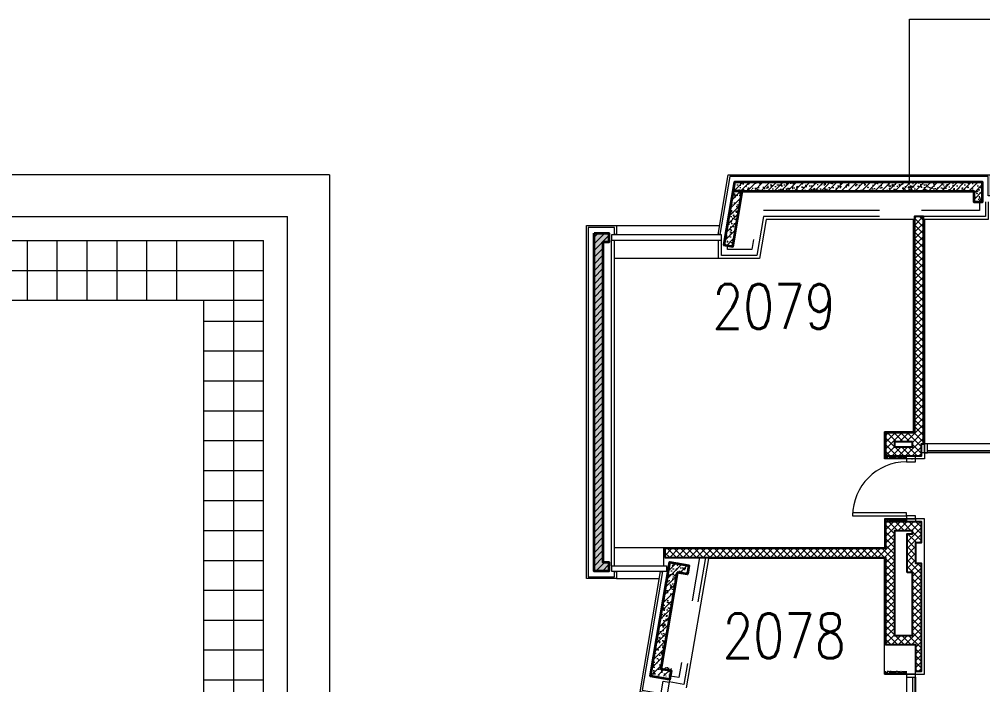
# Model space of a CAD drawing. Header units: inches. Extents: x 342932 to 557958, y 80625 to 242727.
# Drawn here: x 468145 to 484259, y 231601 to 242727 of the extents above; entities that cross this region are included whole.
import ezdxf
from ezdxf.enums import TextEntityAlignment as Align

# ---------------------------------------------------------------- set-up
doc = ezdxf.new("R2010")
doc.units = ezdxf.units.IN
doc.header["$MEASUREMENT"] = 0
for name, color, linetype, lineweight in [('First Floor$0$A-G24-M-Roof', 251, 'Continuous', 20), ('First Floor$0$A-G24-M-Roof-Tile', 251, 'Continuous', 9), ('First Floor$0$A-G250-G-Walls-Low-Level', 251, 'Continuous', 15), ('First Floor$0$A-G250-G-Walls-Precast-Concrete', 251, 'Continuous', 35), ('First Floor$0$A-G250-M-Walls-Blockwork', 7, 'Continuous', 25), ('First Floor$0$A-G252-H-Internal-Walls', 251, 'Continuous', 9), ('First Floor$0$A-G262-H-Precast-Panel', 251, 'Continuous', 5), ('First Floor$0$A-G312-M-Wall-Cladding-Panel', 7, 'Continuous', 9), ('First Floor$0$A-G312-M-Wall-Finish-Plaster', 7, 'Continuous', 15), ('First Floor$0$A-G321-M-Window', 251, 'Continuous', 9), ('First Floor$0$A-G322-M-Door', 251, 'Continuous', 15), ('First Floor$0$Z-Z001-S-Room-Name-Identification-250', 7, 'Continuous', 15)]:
    doc.layers.add(name, color=color, linetype=linetype, lineweight=lineweight)
doc.styles.add('First Floor$0$Tag-RomanS', font='romans.shx', dxfattribs={"width": 0.8})
pattern_1 = [(45, (361382.11, 239676.52), (-56.1266, 56.1266), []), (135, (361382.11, 239676.52), (-56.1266, -56.1266), [])]
pattern_2 = [(50, (361382.11, 239676.52), (182.18467, -15.93909), [19.05, -209.55]), (355, (361382.11, 239676.52), (-35.24283, 191.05664), [15.24, -167.64]), (100.451, (361397.3, 239675.2), (146.9425, 175.1167), [16.19, -178.09]), (46.1842, (361382.11, 239727.32), (271.07904, -42.04233), [28.575, -314.325]), (96.6356, (361404.7, 239723.82), (237.40423, 247.42556), [24.285, -267.135]), (351.184, (361382.1, 239727.32), (237.4046, 247.4251), [22.86, -251.46]), (21, (361407.51, 239714.62), (151.61488, -102.26552), [19.05, -209.55]), (326, (361407.51, 239714.62), (61.80203, 184.18797), [15.24, -167.64]), (71.4514, (361420.15, 239706.1), (213.4165, 81.92286), [16.19, -178.09]), (37.5, (361382.114, 239676.52), (3.088603, 84.55504), [0, -165.608, 0, -170.18, 0, -168.275]), (7.5, (361382.11, 239676.52), (66.81966, 100.180575), [0, -97.028, 0, -161.798, 0, -64.135]), (327.5, (361325.47, 239676.52), (135.590595, -5.728744), [0, -63.5, 0, -198.12, 0, -262.89]), (317.5, (361300.07, 239676.52), (148.12918, 25.42649), [0, -82.55, 0, -131.572, 0, -186.69])]
pattern_3 = [(45, (361382.11, 239676.52), (-56.1266, 56.1266), [])]

# ---------------------------------------------------------------- blocks, each defined once
blk = doc.blocks.new('First Floor$0$d13a')
at = {"layer": 'First Floor$0$A-G321-M-Window'}
blk.add_lwpolyline([(-10, 1544), (-10, 1000), (-40, 1000), (-40, 1544)], close=True, dxfattribs=at)
at = {"layer": 'First Floor$0$A-G322-M-Door'}
for p, q in [((-150, 1544, 0), (-150, 1000)), ((0, 1544, 0), (0, 1000))]:
    blk.add_line(p, q, dxfattribs=at)
at = {"layer": 'First Floor$0$A-G322-M-Door', "elevation": 0}
blk.add_lwpolyline([(-150, 1544), (0, 1544), (0, 1594), (-150, 1594)], close=True, dxfattribs=at)
at = {"layer": 'First Floor$0$A-G322-M-Door'}
for points in [[(-150, 950), (0, 950), (0, 1000), (-150, 1000)], [(-1050, 100), (-1050, 50), (-150, 50), (-150, 100)], [(-150, 0), (0, 0), (0, 50), (-150, 50)]]:
    blk.add_lwpolyline(points, close=True, dxfattribs=at)
blk.add_arc((-150, 50), 900, 90, 180, dxfattribs=at)
blk = doc.blocks.new('First Floor$0$tag-roomname')
at = {"lineweight": 18, "ltscale": 0.01, "style": 'First Floor$0$Tag-RomanS', "width": 0.8}
blk.add_attdef('ROOM_NO_2', text='', height=3, dxfattribs=at).set_placement((0, 1.612), align=Align.MIDDLE_CENTER)
at = {"linetype": 'ByBlock', "lineweight": 15, "ltscale": 0.01, "style": 'First Floor$0$Tag-RomanS', "width": 0.8, "flags": 1}
for tag, p in [('ROOM_NAME_1', (0, -2.288)), ('ROOM_NAME_2', (0, -5.744))]:
    blk.add_attdef(tag, text='', height=2.5, dxfattribs=at).set_placement(p, align=Align.MIDDLE_CENTER)

msp = doc.modelspace()

# ---------------------------------------------------------------- hatches: boundary and pattern name
at = {"layer": 'First Floor$0$A-G252-H-Internal-Walls'}
h = msp.add_hatch(dxfattribs=at)
h.set_pattern_fill('ANSI37', color=256, scale=25, style=0)
h.set_pattern_definition(pattern_1)
h.paths.add_polyline_path([(483267.1, 235626.5), (483267.1, 239426.5), (483117.1, 239426.5), (483117.1, 235811.5), (482632.1, 235811.5), (482632.1, 235426.5), (483232.1, 235426.5), (483232.1, 235626.5)])
h.paths.add_polyline_path([(483082.1, 235661.5), (482782.1, 235661.5), (482782.1, 235576.5), (483082.1, 235576.5)], flags=16)
h = msp.add_hatch(dxfattribs=at)
h.set_pattern_fill('AR-CONC', color=256, scale=0.3, angle=90, style=0)
h.set_pattern_definition([(140, (361382.114, 243276.52), (4.781726, 54.6554), [5.715, -62.865]), (85, (361382.114, 243276.52), (-57.316993, -10.572848), [4.572, -50.292]), (190.451, (361382.51, 243281.076), (-52.535006, 44.08275), [4.857, -53.427]), (136.1842, (361366.874, 243276.52), (12.6127, 81.323712), [8.5725, -94.2975]), (186.6356, (361367.925, 243283.3), (-74.227667, 71.22127), [7.2855, -80.1405]), (81.184, (361366.87, 243276.52), (-74.227535, 71.22138), [6.858, -75.438]), (111, (361370.684, 243284.14), (30.679656, 45.484464), [5.715, -62.865]), (56, (361370.684, 243284.14), (-55.25639, 18.540609), [4.572, -50.292]), (161.4514, (361373.24, 243287.93), (-24.576857, 64.024947), [4.857, -53.427]), (127.5, (361382.114, 243276.522), (-25.3665117, 0.926581), [0, -49.6824, 0, -51.054, 0, -50.4825]), (97.5, (361382.114, 243276.522), (-30.0541724, 20.045899), [0, -29.1084, 0, -48.5394, 0, -19.2405]), (57.5, (361382.114, 243259.53), (1.7186232, 40.6771786), [0, -19.05, 0, -59.436, 0, -78.867]), (47.5, (361382.114, 243251.91), (-7.627947, 44.438754), [0, -24.765, 0, -39.4716, 0, -56.007])])
h.paths.add_polyline_path([(482982.1, 235426.5), (482882.1, 235426.5), (482882.1, 235391.5), (482982.1, 235391.5)])
h.paths.add_polyline_path([(482882.1, 235426.5), (482632.1, 235426.5), (482632.1, 235391.5), (482882.1, 235391.5)])
h = msp.add_hatch(dxfattribs=at)
h.set_pattern_fill('ANSI37', color=256, scale=25, style=0)
h.set_pattern_definition(pattern_1)
h.paths.add_polyline_path([(482992.1, 233476.5), (482992.1, 234126.5), (483082.1, 234126.5), (483082.1, 234176.5), (482782.1, 234176.5), (482782.1, 232426.5), (483082.1, 232426.5), (483082.1, 233476.5)], flags=16)
h.paths.add_polyline_path([(478942.1, 233726.5), (482632.1, 233726.5), (482632.1, 232276.5), (483132.1, 232276.5), (483132.1, 231826.5), (483232.1, 231826.5), (483232.1, 233626.5), (483142.1, 233626.5), (483142.1, 233976.5), (483232.1, 233976.5), (483232.1, 234326.5), (482632.1, 234326.5), (482632.1, 233876.5), (478942.1, 233876.5)])
h = msp.add_hatch(dxfattribs=at)
h.set_pattern_fill('AR-CONC', color=256, scale=0.3, angle=90, style=0)
h.set_pattern_definition([(140, (361382.114, 242211.52), (4.781726, 54.6554), [5.715, -62.865]), (85, (361382.114, 242211.52), (-57.316993, -10.572848), [4.572, -50.292]), (190.451, (361382.51, 242216.076), (-52.535006, 44.08275), [4.857, -53.427]), (136.1842, (361366.874, 242211.52), (12.6127, 81.323712), [8.5725, -94.2975]), (186.6356, (361367.925, 242218.3), (-74.227667, 71.22127), [7.2855, -80.1405]), (81.184, (361366.87, 242211.52), (-74.227535, 71.22138), [6.858, -75.438]), (111, (361370.684, 242219.14), (30.679656, 45.484464), [5.715, -62.865]), (56, (361370.684, 242219.14), (-55.25639, 18.540609), [4.572, -50.292]), (161.4514, (361373.24, 242222.93), (-24.576857, 64.024947), [4.857, -53.427]), (127.5, (361382.114, 242211.522), (-25.3665117, 0.926581), [0, -49.6824, 0, -51.054, 0, -50.4825]), (97.5, (361382.114, 242211.522), (-30.0541724, 20.045899), [0, -29.1084, 0, -48.5394, 0, -19.2405]), (57.5, (361382.114, 242194.53), (1.7186232, 40.6771786), [0, -19.05, 0, -59.436, 0, -78.867]), (47.5, (361382.114, 242186.91), (-7.627947, 44.438754), [0, -24.765, 0, -39.4716, 0, -56.007])])
h.paths.add_polyline_path([(482982.1, 234361.5), (482882.1, 234361.5), (482882.1, 234326.5), (482982.1, 234326.5)])
h.paths.add_polyline_path([(482882.1, 234361.5), (482632.1, 234361.5), (482632.1, 234326.5), (482882.1, 234326.5)])
h = msp.add_hatch(dxfattribs=at)
h.set_pattern_fill('AR-CONC', color=256, scale=0.3, angle=90, style=0)
h.set_pattern_definition([(140, (361382.114, 239676.52), (4.781726, 54.6554), [5.715, -62.865]), (85, (361382.114, 239676.52), (-57.316993, -10.572848), [4.572, -50.292]), (190.451, (361382.51, 239681.076), (-52.535006, 44.08275), [4.857, -53.427]), (136.1842, (361366.874, 239676.52), (12.6127, 81.323712), [8.5725, -94.2975]), (186.6356, (361367.925, 239683.3), (-74.227667, 71.22127), [7.2855, -80.1405]), (81.184, (361366.87, 239676.52), (-74.227535, 71.22138), [6.858, -75.438]), (111, (361370.684, 239684.14), (30.679656, 45.484464), [5.715, -62.865]), (56, (361370.684, 239684.14), (-55.25639, 18.540609), [4.572, -50.292]), (161.4514, (361373.24, 239687.93), (-24.576857, 64.024947), [4.857, -53.427]), (127.5, (361382.114, 239676.522), (-25.3665117, 0.926581), [0, -49.6824, 0, -51.054, 0, -50.4825]), (97.5, (361382.114, 239676.522), (-30.0541724, 20.045899), [0, -29.1084, 0, -48.5394, 0, -19.2405]), (57.5, (361382.114, 239659.53), (1.7186232, 40.6771786), [0, -19.05, 0, -59.436, 0, -78.867]), (47.5, (361382.114, 239651.91), (-7.627947, 44.438754), [0, -24.765, 0, -39.4716, 0, -56.007])])
h.paths.add_polyline_path([(482982.1, 231826.5), (482882.1, 231826.5), (482882.1, 231791.5), (482982.1, 231791.5)])
h.paths.add_polyline_path([(482882.1, 231826.5), (482632.1, 231826.5), (482632.1, 231791.5), (482882.1, 231791.5)])
at = {"layer": 'First Floor$0$A-G262-H-Precast-Panel'}
h = msp.add_hatch(dxfattribs=at)
h.set_pattern_fill('AR-CONC', color=256, style=0)
h.set_pattern_definition(pattern_2)
h.paths.add_polyline_path([(484257.1, 240001.5), (480107.8, 240001.5), (480082.3, 239851.5), (480234.4, 239851.5), (484107.1, 239851.5), (484107.1, 239676.5), (484257.1, 239676.5)])
h = msp.add_hatch(dxfattribs=at)
h.set_pattern_fill('ANSI31', color=256, scale=25, style=0)
h.set_pattern_definition(pattern_3)
h.paths.add_polyline_path([(484257.1, 240001.5), (480107.8, 240001.5), (480082.3, 239851.5), (480234.4, 239851.5), (484107.1, 239851.5), (484107.1, 239676.5), (484257.1, 239676.5)])
h = msp.add_hatch(dxfattribs=at)
h.set_pattern_fill('AR-CONC', color=256, style=0)
h.set_pattern_definition(pattern_2)
h.paths.add_polyline_path([(480234.4, 239851.5), (480082.3, 239851.5), (479929.5, 238955.3), (480077.4, 238930.1)])
h = msp.add_hatch(dxfattribs=at)
h.set_pattern_fill('ANSI31', color=256, scale=25, style=0)
h.set_pattern_definition(pattern_3)
h.paths.add_polyline_path([(480234.4, 239851.5), (480082.3, 239851.5), (479929.5, 238955.3), (480077.4, 238930.1)])
h = msp.add_hatch(dxfattribs=at)
h.set_pattern_fill('AR-CONC', color=256, style=0)
h.set_pattern_definition(pattern_2)
h.paths.add_polyline_path([(477757.1, 233501.5), (478007.1, 233501.5), (478007.1, 233651.5), (477907.1, 233651.5), (477907.1, 239001.5), (478007.1, 239001.5), (478007.1, 239151.5), (477757.1, 239151.5)])
h = msp.add_hatch(dxfattribs=at)
h.set_pattern_fill('ANSI31', color=256, scale=25, style=0)
h.set_pattern_definition(pattern_3)
h.paths.add_polyline_path([(477907.1, 239001.5), (478007.1, 239001.5), (478007.1, 239151.5), (477757.1, 239151.5), (477757.1, 233501.5), (478007.1, 233501.5), (478007.1, 233651.5), (477907.1, 233651.5)])
h = msp.add_hatch(dxfattribs=at)
h.set_pattern_fill('AR-CONC', color=256, style=0)
h.set_pattern_definition([(50, (362565.08, 246616.6), (182.18467, -15.93909), [19.05, -209.55]), (355, (362565.08, 246616.6), (-35.24283, 191.05664), [15.24, -167.64]), (100.451, (362580.26, 246615.27), (146.9425, 175.1167), [16.19, -178.09]), (46.1842, (362565.08, 246667.4), (271.07904, -42.04233), [28.575, -314.325]), (96.6356, (362587.67, 246663.9), (237.40423, 247.42556), [24.285, -267.135]), (351.184, (362565.08, 246667.4), (237.4046, 247.4251), [22.86, -251.46]), (21, (362590.48, 246654.7), (151.61488, -102.26552), [19.05, -209.55]), (326, (362590.48, 246654.7), (61.80203, 184.18797), [15.24, -167.64]), (71.4514, (362603.11, 246646.17), (213.4165, 81.92286), [16.19, -178.09]), (37.5, (362565.08, 246616.596), (3.088603, 84.55504), [0, -165.608, 0, -170.18, 0, -168.275]), (7.5, (362565.08, 246616.6), (66.81966, 100.180575), [0, -97.028, 0, -161.798, 0, -64.135]), (327.5, (362508.44, 246616.596), (135.590595, -5.728744), [0, -63.5, 0, -198.12, 0, -262.89]), (317.5, (362483.04, 246616.6), (148.12918, 25.42649), [0, -82.55, 0, -131.572, 0, -186.69])])
h.paths.add_polyline_path([(479026.6, 233658.5), (479347, 233603.9), (479321.8, 233456.1), (479149.3, 233485.5), (478880.4, 231908.2), (479053, 231878.8), (479027.8, 231730.9), (478707.4, 231785.5)])
h = msp.add_hatch(dxfattribs=at)
h.set_pattern_fill('ANSI31', color=256, scale=25, style=0)
h.set_pattern_definition([(45, (362565.146, 246609.37), (-56.1266, 56.1266), [])])
h.paths.add_polyline_path([(479026.7, 233651.3), (479347.1, 233596.7), (479321.9, 233448.8), (479149.4, 233478.2), (478880.5, 231901), (479053, 231871.6), (479027.8, 231723.7), (478707.4, 231778.3)])

# ---------------------------------------------------------------- linework, layer by layer
at = {"layer": 'First Floor$0$A-G24-M-Roof'}
for p, q in [((483032.1, 240001.5, 0), (483032.1, 242726.5, 0)), ((483032.1, 242726.5, 0), (492732.1, 242726.5, 0)), ((473332.1, 240126.5), (448544.8, 240126.5)), ((473332.1, 240126.5), (473332.1, 225226.5)), ((449135.6, 239426.5), (472632.1, 239426.5)), ((472632.1, 232626.5), (472632.1, 239426.5)), ((472632.1, 225926.5), (472632.1, 232626.5))]:
    msp.add_line(p, q, dxfattribs=at)
at = {"layer": 'First Floor$0$A-G24-M-Roof-Tile'}
for p, q in [((449473.2, 239026.5), (472232.1, 239026.5)), ((468274.6, 239026.5), (468274.6, 238026.5)), ((468774.6, 239026.5), (468774.6, 238026.5)), ((469274.6, 239026.5), (469274.6, 238026.5)), ((469774.6, 239026.5), (469774.6, 238026.5)), ((470274.6, 239026.5), (470274.6, 238026.5)), ((470774.6, 239026.5), (470774.6, 238026.5)), ((471732.1, 226326.5), (471732.1, 239026.5)), ((472232.1, 226326.5), (472232.1, 239026.5)), ((449388, 238526.5), (472232.1, 238526.5)), ((471232.1, 238026.5), (450317.2, 238026.5)), ((472232.1, 238026.5), (471232.1, 238026.5)), ((471232.1, 227326.5), (471232.1, 238026.5)), ((472232.1, 237676.5), (471232.1, 237676.5)), ((472232.1, 237176.5), (471232.1, 237176.5)), ((472232.1, 236676.5), (471232.1, 236676.5)), ((472232.1, 236176.5), (471232.1, 236176.5)), ((472232.1, 235676.5), (471232.1, 235676.5)), ((472232.1, 235176.5), (471232.1, 235176.5)), ((472232.1, 234676.5), (471232.1, 234676.5)), ((472232.1, 234176.5), (471232.1, 234176.5)), ((471232.1, 233676.5), (472232.1, 233676.5)), ((472232.1, 233176.5), (471232.1, 233176.5)), ((472232.1, 232676.5), (471232.1, 232676.5)), ((472232.1, 232176.5), (471232.1, 232176.5)), ((472232.1, 231676.5), (471232.1, 231676.5))]:
    msp.add_line(p, q, dxfattribs=at)
at = {"layer": 'First Floor$0$A-G250-G-Walls-Low-Level'}
for p, q in [((478132.1, 239276.5), (479857.4, 239276.5)), ((479837.1, 238726.5), (478102.1, 238726.5)), ((478927.1, 233891.5, 0), (478102.1, 233891.5, 0)), ((478132.1, 233376.5), (478851.8, 233376.5))]:
    msp.add_line(p, q, dxfattribs=at)
at = {"layer": 'First Floor$0$A-G250-G-Walls-Precast-Concrete'}
msp.add_line((480234.4, 239851.5, 0), (480082.3, 239851.5, 0), dxfattribs=at)
at = {"layer": 'First Floor$0$A-G250-G-Walls-Precast-Concrete', "elevation": 0}
msp.add_lwpolyline([(484257.1, 240001.5), (484257.1, 240001.5), (480107.8, 240001.5), (479929.5, 238955.3), (480077.4, 238930.1), (480234.4, 239851.5), (484107.1, 239851.5), (484107.1, 239676.5), (484257.1, 239676.5)], close=True, dxfattribs=at)
for points in [[(477757.1, 239151.5), (478007.1, 239151.5), (478007.1, 239001.5), (477907.1, 239001.5), (477907.1, 233651.5), (478007.1, 233651.5), (478007.1, 233501.5), (477757.1, 233501.5), (477757.1, 239151.5)], [(479148.1, 233478.4), (478873.7, 231868.6), (479046.2, 231839.2), (479021, 231691.3), (478700.6, 231745.9), (479025.4, 233651.5), (479345.8, 233596.9), (479320.6, 233449), (479148.1, 233478.4)]]:
    msp.add_lwpolyline(points, dxfattribs=at)
at = {"layer": 'First Floor$0$A-G250-M-Walls-Blockwork'}
msp.add_line((483082.1, 235576.5, 0), (483082.1, 235661.5, 0), dxfattribs=at)
at = {"layer": 'First Floor$0$A-G250-M-Walls-Blockwork', "elevation": 0}
for points in [[(483267.1, 235626.5), (483267.1, 239426.5), (483117.1, 239426.5), (483117.1, 235811.5), (482632.1, 235811.5), (482632.1, 235426.5), (483232.1, 235426.5), (483232.1, 235626.5), (483267.1, 235626.5)], [(478942.1, 233726.5), (482632.1, 233726.5), (482632.1, 232276.5), (483132.1, 232276.5), (483132.1, 231826.5), (483232.1, 231826.5), (483232.1, 233626.5), (483142.1, 233626.5), (483142.1, 233976.5), (483232.1, 233976.5), (483232.1, 234326.5), (482632.1, 234326.5), (482632.1, 233876.5), (478942.1, 233876.5)], [(482992.1, 233476.5), (482992.1, 234126.5), (483082.1, 234126.5), (483082.1, 234176.5), (482782.1, 234176.5), (482782.1, 232426.5), (483082.1, 232426.5), (483082.1, 233476.5)]]:
    msp.add_lwpolyline(points, close=True, dxfattribs=at)
msp.add_lwpolyline([(483082.1, 235661.5), (482782.1, 235661.5), (482782.1, 235576.5), (483082.1, 235576.5), (483082.1, 235661.5)], dxfattribs=at)
at = {"layer": 'First Floor$0$A-G312-M-Wall-Cladding-Panel'}
msp.add_lwpolyline([(479831.9, 239126.5), (480002.3, 240126.5), (484382.1, 240126.5), (484382.1, 239776.5), (484352.1, 239776.5), (484352.1, 240096.5), (480027.6, 240096.5), (479862.3, 239126.5), (479831.9, 239126.5)], dxfattribs=at)
at = {"layer": 'First Floor$0$A-G312-M-Wall-Cladding-Panel', "elevation": 0}
for points in [[(478132.1, 233491.5), (478132.1, 233376.5), (477632.1, 233376.5), (477632.1, 239276.5), (478132.1, 239276.5), (478132.1, 239126.5), (478102.1, 239126.5), (478102.1, 239246.5), (477662.1, 239246.5), (477662.1, 233406.5), (478102.1, 233406.5), (478102.1, 233491.5), (478132.1, 233491.5)], [(478879.2, 231454.5), (478874.1, 231424.9), (478529.1, 231483.7), (478871.4, 233491.5), (478901.8, 233491.5), (478563.7, 231508.3), (478879.2, 231454.5)]]:
    msp.add_lwpolyline(points, dxfattribs=at)
at = {"layer": 'First Floor$0$A-G312-M-Wall-Finish-Plaster'}
for p, q in [((482532.1, 239526.9), (480593.2, 239526.9)), ((480593.2, 239426.9), (480482.3, 238776.5)), ((480635.4, 239376.9), (480524.5, 238726.5)), ((482532.1, 239426.9), (480593.2, 239426.9)), ((483102.1, 239376.9), (480635.4, 239376.9)), ((483102.1, 235826.5, 0), (483102.1, 239376.9)), ((479837.1, 238726.5), (479837.1, 239026.5)), ((479887.1, 239026.5), (479837.1, 239026.5)), ((479887.1, 238776.5), (479887.1, 239026.5)), ((480426.5, 239044.5), (480397.9, 238876.5)), ((479987.1, 238876.5), (479987.1, 238945.5)), ((480397.9, 238876.5), (479987.1, 238876.5)), ((480524.5, 238726.5), (479837.1, 238726.5)), ((480482.3, 238776.5), (479887.1, 238776.5)), ((482617.1, 235376.5, 0), (482617.1, 235826.5, 0)), ((483102.1, 235826.5, 0), (482617.1, 235826.5, 0)), ((483282.1, 235626.5, 0), (483267.1, 235626.5, 0)), ((482632.1, 235426.5, 0), (482632.1, 235391.5, 0)), ((482982.1, 235376.5, 0), (482982.1, 235426.5, 0)), ((483132.1, 235376.5, 0), (483132.1, 235426.5, 0)), ((483282.1, 235476.5, 0), (483232.1, 235476.5, 0)), ((483282.1, 235376.5, 0), (482617.1, 235376.5, 0)), ((482632.1, 235391.5, 0), (482982.1, 235391.5, 0)), ((483067.1, 235376.5, 0), (483082.1, 235376.5, 0)), ((483282.1, 234376.5, 0), (482617.1, 234376.5, 0)), ((482617.1, 234376.5, 0), (482617.1, 233891.5, 0)), ((482632.1, 234326.5, 0), (482632.1, 234361.5, 0)), ((482632.1, 234361.5, 0), (482982.1, 234361.5, 0)), ((482982.1, 234376.5, 0), (482982.1, 234326.5, 0)), ((483132.1, 234376.5, 0), (483132.1, 234326.5, 0)), ((483282.1, 231776.5), (483282.1, 234376.5, 0)), ((482617.1, 233891.5, 0), (478927.1, 233891.5, 0)), ((478927.1, 233591.5, 0), (478927.1, 233891.5, 0)), ((479669.7, 233711.5, 0), (479300.8, 231547.3, 0)), ((482617.1, 233711.5, 0), (479669.7, 233711.5, 0)), ((482617.1, 231776.5, 0), (482617.1, 233711.5, 0)), ((482617.1, 231776.5), (483282.1, 231776.5)), ((482632.1, 231826.5), (482632.1, 231791.5)), ((482632.1, 231791.5), (482982.1, 231791.5)), ((482982.1, 231776.5), (482982.1, 231826.5)), ((483132.1, 231776.5), (483132.1, 231826.5)), ((479012.6, 231642, 0), (479013.4, 231647, 0))]:
    msp.add_line(p, q, dxfattribs=at)
for points in [[(484302.1, 239676.5), (484302.1, 239426.9), (483232.1, 239426.9)], [(484202.1, 239676.5), (484202.1, 239526.9), (483232.1, 239526.9)], [(484352.1, 239676.5), (484352.1, 239376.9), (483282.1, 239376.5), (483282.1, 235376.5)], [(478052.1, 233591.5), (478102.1, 233591.5), (478102.1, 239026.5), (478052.1, 239026.5)], [(478052.1, 233591.5), (478052.1, 239026.5)]]:
    msp.add_lwpolyline(points, dxfattribs=at)
at = {"layer": 'First Floor$0$A-G312-M-Wall-Finish-Plaster', "elevation": 0}
for points in [[(479520.1, 233726.5), (479396.8, 233003.4)], [(479621.5, 233726.5), (479495.4, 232986.6)], [(479221.2, 231972.9), (479178.1, 231720.3), (479030.2, 231745.6), (479012.6, 231642)], [(479319.7, 231956.1), (479259.9, 231605), (479013.4, 231647), (479012.6, 231642)]]:
    msp.add_lwpolyline(points, dxfattribs=at)
at = {"layer": 'First Floor$0$A-G321-M-Window'}
msp.add_lwpolyline([(479882.1, 239126.5), (479882.1, 239026.5), (478057.1, 239026.5), (478057.1, 239126.5)], close=True, dxfattribs=at)
at = {"layer": 'First Floor$0$A-G321-M-Window', "elevation": 0}
for points in [[(483332.1, 235516.5), (486357.1, 235516.5)], [(486357.1, 235486.5), (483332.1, 235486.5)]]:
    msp.add_lwpolyline(points, dxfattribs=at)
for points in [[(478972.1, 233591.5), (478972.1, 233491.5), (478057.1, 233491.5), (478057.1, 233591.5)], [(479012.6, 231642), (478718.5, 229916.9), (478620, 229933.7), (478914, 231658.9)]]:
    msp.add_lwpolyline(points, close=True, dxfattribs=at)
at = {"layer": 'First Floor$0$A-G322-M-Door'}
for p, q in [((486357.1, 235626.5, 0), (483282.1, 235626.5, 0)), ((486357.1, 235476.5, 0), (483282.1, 235476.5, 0))]:
    msp.add_line(p, q, dxfattribs=at)
at = {"layer": 'First Floor$0$A-G322-M-Door', "elevation": 0}
msp.add_lwpolyline([(483282.1, 235476.5), (483282.1, 235626.5)], dxfattribs=at)
for points in [[(483282.1, 235626.5), (483282.1, 235476.5), (483332.1, 235476.5), (483332.1, 235626.5)], [(482982.1, 235326.5), (483132.1, 235326.5), (483132.1, 235376.5), (482982.1, 235376.5)], [(482082.1, 234476.5), (482082.1, 234426.5), (482982.1, 234426.5), (482982.1, 234476.5)], [(482982.1, 234376.5), (483132.1, 234376.5), (483132.1, 234426.5), (482982.1, 234426.5)]]:
    msp.add_lwpolyline(points, close=True, dxfattribs=at)
at = {"layer": 'First Floor$0$A-G322-M-Door'}
msp.add_arc((482982.1, 234426.5, 0), 900, 90, 180, dxfattribs=at)

# ---------------------------------------------------------------- block references
msp.add_blockref('First Floor$0$d13a', (483132.1, 230182.5, 0), dxfattribs=at)
at = {"layer": 'First Floor$0$Z-Z001-S-Room-Name-Identification-250'}
ref = msp.add_blockref('First Floor$0$tag-roomname', (480767.7, 237522.8, 0), dxfattribs=dict(at, xscale=250, yscale=250, zscale=250))
ref.add_attrib('ROOM_NO_2', '2079', dxfattribs={"layer": '0', "lineweight": 18, "ltscale": 0.01, "height": 750, "style": 'First Floor$0$Tag-RomanS', "width": 0.8}).set_placement((480767.7, 237925.7, 0), align=Align.MIDDLE_CENTER)
ref = msp.add_blockref('First Floor$0$tag-roomname', (480936.7, 232015.2, 0), dxfattribs=dict(at, xscale=250, yscale=250, zscale=250))
ref.add_attrib('ROOM_NO_2', '2078', dxfattribs={"layer": '0', "lineweight": 18, "ltscale": 0.01, "height": 750, "style": 'First Floor$0$Tag-RomanS', "width": 0.8}).set_placement((480936.7, 232418.2, 0), align=Align.MIDDLE_CENTER)

doc.saveas('drawing.dxf')
